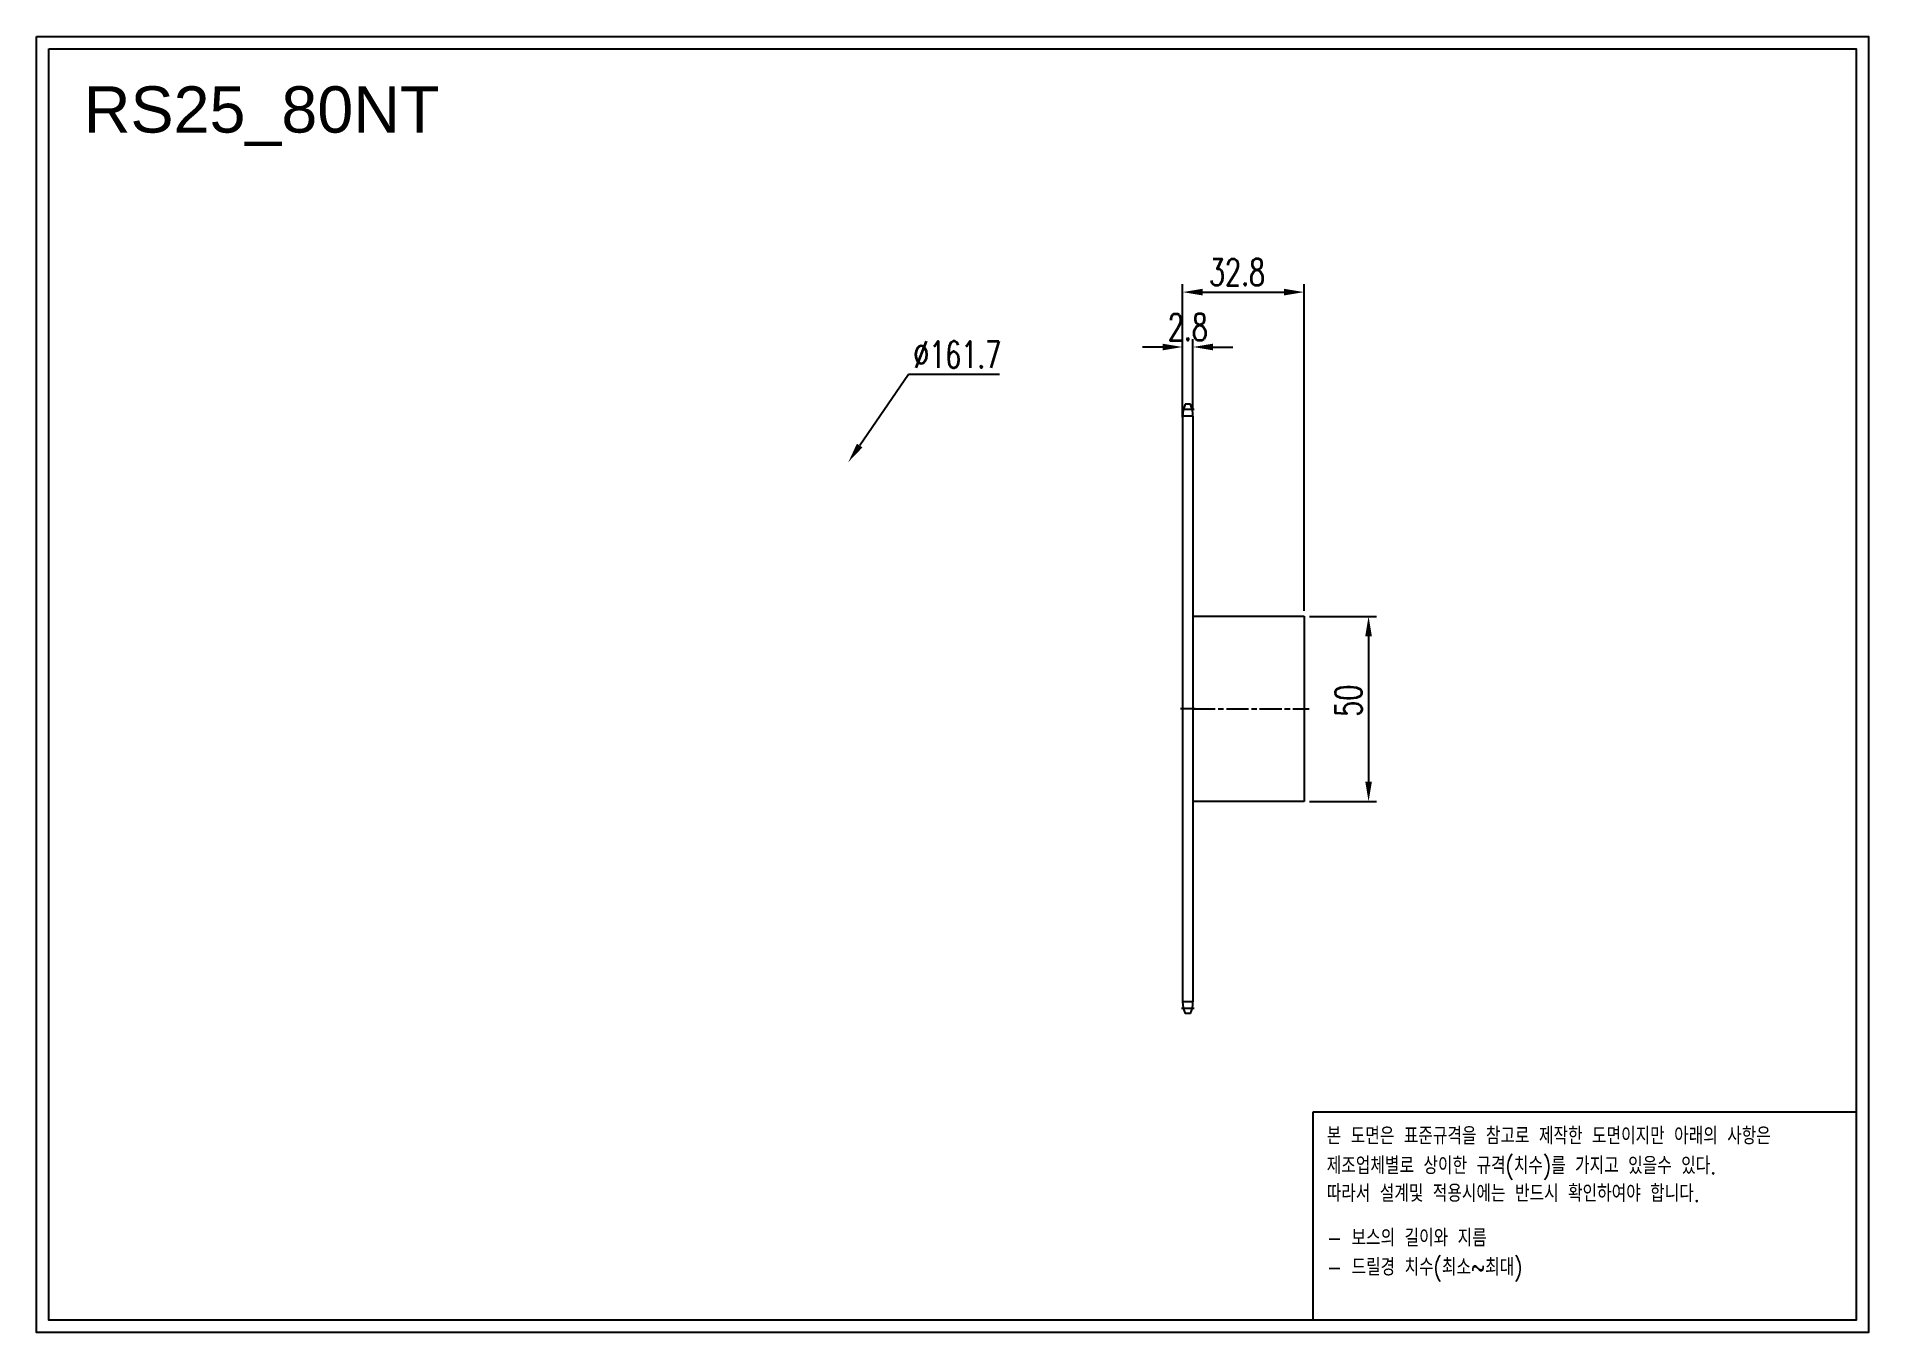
# Model space of a CAD drawing. Header units: millimetres. Extents: x -68477 to -67982, y 3259 to 3609.
import ezdxf

# ---------------------------------------------------------------- set-up
doc = ezdxf.new("R2010")
doc.units = ezdxf.units.MM
for name, pattern in [('AM_ISO02W050', [7.5, 6, -1.5]), ('AM_ISO02W050x2', [3.75, 3, -0.75]), ('AM_ISO08W050', [18, 12, -1.5, 3, -1.5]), ('AM_ISO08W050x2', [9, 6, -0.75, 1.5, -0.75])]:
    doc.linetypes.add(name, pattern=pattern)
for name, color, linetype, lineweight in [('AM_3N', 6, 'AM_ISO02W050', 25), ('AM_7', 4, 'AM_ISO08W050', 25), ('AM_7N', 4, 'AM_ISO08W050', 25)]:
    doc.layers.add(name, color=color, linetype=linetype, lineweight=lineweight)
doc.layers.add('S-DIM', color=7, linetype='Continuous')
doc.styles.add('HAN', font='ROMANS.shx', dxfattribs={"width": 0.7, "bigfont": 'whgtxt.shx'})
doc.styles.add('HSG', font='SIMPLEX.shx', dxfattribs={"width": 0.7, "bigfont": 'HSG.shx'})
doc.styles.get("Standard").update_dxf_attribs({"font": 'arial.ttf'})
doc.dimstyles.new('APP16', dxfattribs={"dimscale": 3, "dimtxt": 2.4, "dimasz": 1.8, "dimexe": 0.7, "dimexo": 0.5, "dimgap": 0.6, "dimtad": 1, "dimtoh": 1, "dimdec": 1, "dimrnd": 0.01, "dimzin": 9, "dimdsep": 46, "dimtxsty": 'HSG', "dimcen": 0, "dimclrd": 1, "dimclre": 1, "dimclrt": 256, "dimazin": 2, "dimtp": 1, "dimtm": 1, "dimtfac": 0.5, "dimtdec": 1, "dimtofl": 0, "dimtmove": 0, "dimatfit": 3, "dimfxl": 0, "dimtvp": 1, "dimtolj": 2, "dimlwd": -1, "dimlwe": -1, "dimarcsym": 0})

# ---------------------------------------------------------------- blocks, each defined once
blk = doc.blocks.new('*D2')
at = {"layer": 'Defpoints', "color": 0, "transparency": 16777216}
for p in [(-68134.65, 3452.84), (-68134.65, 3402.84), (-68117.22, 3402.84)]:
    blk.add_point(p, dxfattribs=at)
at = {"layer": 'S-DIM', "color": 1, "transparency": 16777216}
for p, q in [((-68133.15, 3452.84), (-68115.12, 3452.84)), ((-68117.22, 3447.44), (-68117.22, 3408.24)), ((-68133.15, 3402.84), (-68115.12, 3402.84))]:
    blk.add_line(p, q, dxfattribs=at)
for points in [[(-68118.12, 3447.44), (-68116.32, 3447.44), (-68117.22, 3452.84)], [(-68118.12, 3408.24), (-68116.32, 3408.24), (-68117.22, 3402.84)]]:
    blk.add_solid(points, dxfattribs=at)
at = {"layer": 'S-DIM', "transparency": 16777216, "insert": (-68122.62, 3430.06), "char_height": 7.2, "attachment_point": 5, "rotation": 90, "style": 'HSG'}
blk.add_mtext('\\A2;50', dxfattribs=at)
blk = doc.blocks.new('fuyjgdhj')
for p, q in [((-66198.52, 424.71), (-66168.52, 424.71)), ((-66168.52, 424.71), (-66168.52, 374.71)), ((-66168.52, 374.71), (-66198.52, 374.71))]:
    blk.add_line(p, q)
at = {"layer": 'AM_7N', "linetype": 'AM_ISO08W050x2'}
blk.add_line((-66198.52, 399.71), (-66167.17, 399.71), dxfattribs=at)
blk = doc.blocks.new('*D3')
at = {"layer": 'Defpoints', "color": 0, "transparency": 16777216}
for p in [(-68257.75, 3494.51), (-68349.32, 3361.18)]:
    blk.add_point(p, dxfattribs=at)
at = {"layer": 'S-DIM', "color": 1, "transparency": 16777216}
for p, q in [((-68241.54, 3518.11), (-68254.69, 3498.96)), ((-68216.94, 3518.11), (-68241.54, 3518.11))]:
    blk.add_line(p, q, dxfattribs=at)
blk.add_solid([(-68255.44, 3499.47), (-68253.95, 3498.45), (-68257.75, 3494.51)], dxfattribs=at)
at = {"layer": 'S-DIM', "transparency": 16777216, "insert": (-68228.34, 3523.51), "char_height": 7.2, "attachment_point": 5, "style": 'HSG'}
blk.add_mtext('\\A2;∅161.7', dxfattribs=at)
blk = doc.blocks.new('*D4')
at = {"layer": 'Defpoints', "color": 0, "transparency": 16777216}
for p in [(-68164.65, 3525.57), (-68167.45, 3506.92), (-68164.65, 3506.92)]:
    blk.add_point(p, dxfattribs=at)
at = {"layer": 'S-DIM', "color": 1, "transparency": 16777216}
for p, q in [((-68172.85, 3525.57), (-68178.25, 3525.57)), ((-68167.45, 3508.42), (-68167.45, 3527.67)), ((-68164.65, 3508.42), (-68164.65, 3527.67)), ((-68159.25, 3525.57), (-68153.85, 3525.57))]:
    blk.add_line(p, q, dxfattribs=at)
for points in [[(-68172.85, 3526.47), (-68172.85, 3524.67), (-68167.45, 3525.57)], [(-68159.25, 3526.47), (-68159.25, 3524.67), (-68164.65, 3525.57)]]:
    blk.add_solid(points, dxfattribs=at)
at = {"layer": 'S-DIM', "transparency": 16777216, "insert": (-68166.05, 3530.97), "char_height": 7.2, "attachment_point": 5, "style": 'HSG'}
blk.add_mtext('\\A2;2.8', dxfattribs=at)
blk = doc.blocks.new('*D5')
at = {"layer": 'Defpoints', "color": 0, "transparency": 16777216}
for p in [(-68134.65, 3540.4), (-68167.45, 3505.1), (-68134.65, 3452.84)]:
    blk.add_point(p, dxfattribs=at)
at = {"layer": 'S-DIM', "color": 1, "transparency": 16777216}
for p, q in [((-68167.45, 3506.6), (-68167.45, 3542.5)), ((-68162.05, 3540.4), (-68140.05, 3540.4)), ((-68134.65, 3454.34), (-68134.65, 3542.5))]:
    blk.add_line(p, q, dxfattribs=at)
for points in [[(-68162.05, 3541.3), (-68162.05, 3539.5), (-68167.45, 3540.4)], [(-68140.05, 3541.3), (-68140.05, 3539.5), (-68134.65, 3540.4)]]:
    blk.add_solid(points, dxfattribs=at)
at = {"layer": 'S-DIM', "transparency": 16777216, "insert": (-68152.75, 3545.8), "char_height": 7.2, "attachment_point": 5, "style": 'HSG'}
blk.add_mtext('\\A2;32.8', dxfattribs=at)
blk = doc.blocks.new('notice1')
at = {"color": 4}
blk.add_lwpolyline([(-22142.12, 1735.9), (-22053.8, 1735.9), (-22053.8, 1702.07), (-22142.12, 1702.07)], close=True, dxfattribs=at)
at = {"color": 4, "style": 'HAN', "width": 0.8}
for s, p in [('본 도면은 표준규격을 참고로 제작한 도면이지만 아래의 사항은', (-22139.9, 1730.62)), ('제조업체별로 상이한 규격(치수)를 가지고 있을수 있다.', (-22139.9, 1725.78)), ('따라서 설계및 적용시에는 반드시 확인하여야 합니다.', (-22139.9, 1721.28)), ('- 보스의 길이와 지름', (-22139.9, 1714.03)), ('- 드릴경 치수(최소~최대)', (-22139.9, 1709.27))]:
    blk.add_text(s, height=2.7949, dxfattribs=at).set_placement(p)

msp = doc.modelspace()

# ---------------------------------------------------------------- linework, layer by layer
for p, q in [((-68165.35, 3510.12), (-68166.74, 3510.12)), ((-68167.45, 3506.92), (-68167.45, 3348.77)), ((-68164.65, 3506.92), (-68164.65, 3348.77)), ((-68165.35, 3345.57), (-68166.74, 3345.57))]:
    msp.add_line(p, q)
for points in [[(-68477.04, 3609.38), (-67982.2, 3609.38), (-67982.2, 3259.5), (-68477.04, 3259.5)], [(-68473.7, 3606.05), (-67985.53, 3606.05), (-67985.53, 3262.83), (-68473.7, 3262.83)]]:
    msp.add_lwpolyline(points, close=True)
for centre, start, end in [((-68159.85, 3506.92), 155.0989, 180), ((-68172.25, 3506.92), 0, 24.9011), ((-68159.85, 3348.77), 180, 204.9011), ((-68172.25, 3348.77), 335.0989, 0)]:
    msp.add_arc(centre, 7.6, start, end)
at = {"layer": 'AM_3N', "linetype": 'AM_ISO02W050x2'}
for p, q in [((-68164.65, 3506.92), (-68167.45, 3506.92)), ((-68164.65, 3348.77), (-68167.45, 3348.77))]:
    msp.add_line(p, q, dxfattribs=at)
at = {"layer": 'AM_7', "linetype": 'AM_ISO08W050x2'}
for p, q in [((-68164.37, 3508.72), (-68167.76, 3508.72)), ((-68164.07, 3427.84), (-68168.03, 3427.84)), ((-68164.37, 3346.97), (-68167.76, 3346.97))]:
    msp.add_line(p, q, dxfattribs=at)

# ---------------------------------------------------------------- block references
msp.add_blockref('fuyjgdhj', (-1966.12, 3028.14))
at = {"xscale": 1.66053888, "yscale": 1.66053888, "zscale": 1.66053888}
msp.add_blockref('notice1', (-31364.35, 436.48), dxfattribs=at)

# ---------------------------------------------------------------- texts
msp.add_text('RS25_80NT', height=12.496).set_placement((-68464.29, 3583.47))

# ---------------------------------------------------------------- dimensions: what is measured, and where the dimension line sits
at = {"layer": 'S-DIM'}
for base, p1, p2, picture, middle in [((-68134.65, 3540.4), (-68167.45, 3505.1), (-68134.65, 3452.84), '*D5', (-68152.75, 3540.4)), ((-68164.65, 3525.57), (-68167.45, 3506.92), (-68164.65, 3506.92), '*D4', (-68166.05, 3525.57))]:
    dim = msp.add_linear_dim(base=base, p1=p1, p2=p2, dimstyle='APP16', dxfattribs=at)
    dim.commit()
    dim.dimension.update_dxf_attribs({"geometry": picture, "text_midpoint": middle, "dimtype": 128})
dim = msp.add_diameter_dim_2p(p1=(-68349.32, 3361.18), p2=(-68257.75, 3494.51), dimstyle='APP16', dxfattribs=at)
dim.commit()
dim.dimension.update_dxf_attribs({"geometry": '*D3', "text_midpoint": (-68228.34, 3518.11), "dimtype": 131})
dim = msp.add_linear_dim(base=(-68117.22, 3402.84), p1=(-68134.65, 3452.84), p2=(-68134.65, 3402.84), angle=90, dimstyle='APP16', dxfattribs=at)
dim.commit()
dim.dimension.update_dxf_attribs({"geometry": '*D2', "text_midpoint": (-68117.22, 3430.06), "dimtype": 128})

doc.saveas('drawing.dxf')
